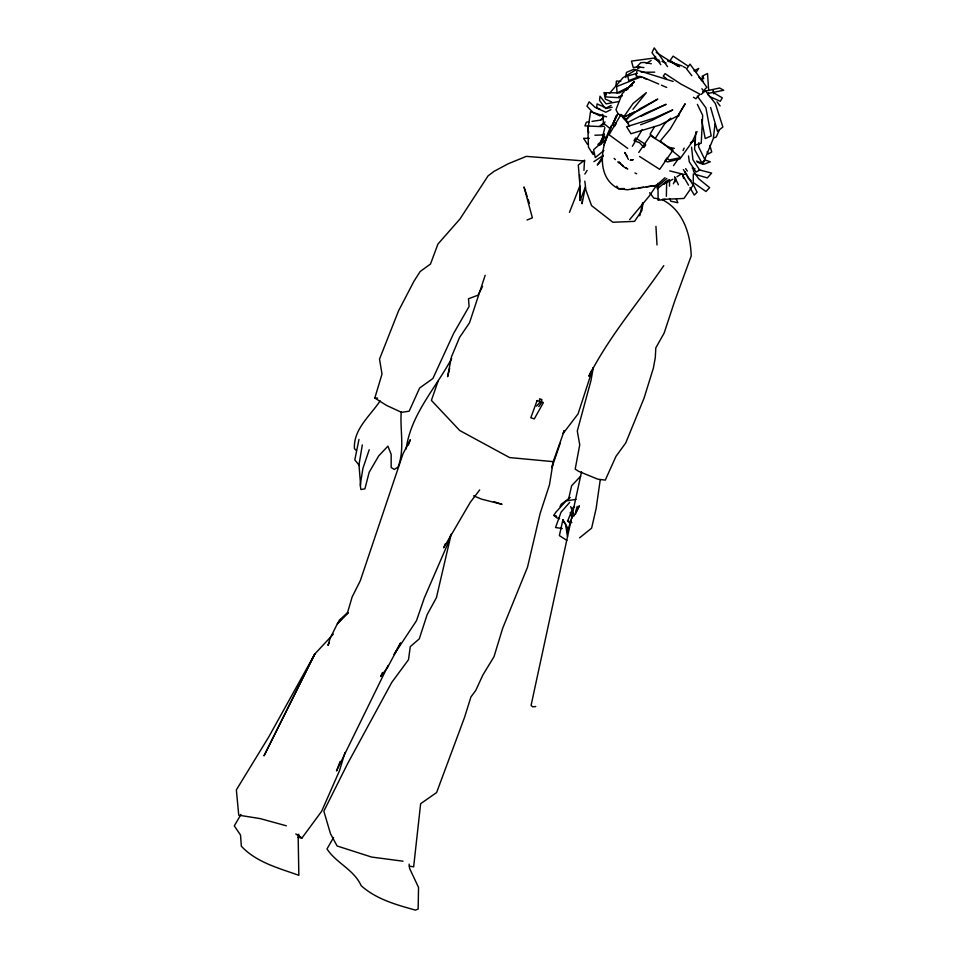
<?xml version="1.0" encoding="UTF-8"?>
<svg xmlns="http://www.w3.org/2000/svg" width="958" height="958" viewBox="0 0 958 958"><rect width="100%" height="100%" fill="white"/><g stroke="black" fill="none" stroke-linecap="round" stroke-linejoin="round"><path stroke-width="1.44" d="M669.522 186.115L669.558 180.176M662.074 199.42L683.964 198.45L693.185 185.181L693.341 173.877M666.349 196.282L666.672 181.96M401.222 412.012C399.869 430.453 404.923 449.062 398.085 467.037L394.289 469.432L391.163 467.492L391.163 454.296L387.882 446.165L378.745 455.864L369.165 472.27L364.902 488.843L360.938 489.538L360.196 485.167L362.95 468.27L369.213 449.745M695.759 131.929L695.053 145.125L701.22 143.209L702.681 115.355L697.388 104.386M582.308 199.444L582.069 203.791L585.362 186.942L580.153 200.509L579.578 174.799M583.949 170.392L584.524 160.237L578.297 165.016L579.674 181.876M695.029 141.964L694.55 149.424L701.651 162.453L705.256 160.417L698.586 146.802L698.849 142.658M675.115 181.804L675.402 177.601M708.213 95.177L708.441 92.758M616.018 85.25L616.425 81.035L620.772 81.346M715.003 124.049L713.303 138.575L702.729 164.213L697.196 162.153M625.778 77.478L626.424 72.401L633.525 69.431L636.064 69.539M611.527 125.486C601.42 144.442 594.942 176.739 618.413 188.678L624.365 188.57M600.211 480.054L596.104 508.662L591.625 528.145L579.554 537.869M642.998 203.084L641.92 210.485L634.543 221.37L612.869 222.244L591.553 205.623L585.877 189.947L584.823 181.146M655.571 56.438L655.14 59.097L660.11 62.078M362.316 444.943L358.987 464.798L360.627 485.287M593.241 367.836L590.954 380.661L577.291 431.004L579.734 444.859L575.195 469.133L578.8 471.42L597.792 479.168L605.288 480.102L615.982 456.355L625.718 442.979L644.039 398.193L653.368 368.135L655.284 357.645L655.811 347.862L664.145 333.073L674.624 301.279L691.209 255.942C690.562 234.063 683.03 210.053 662.086 199.587M298.752 834.19L298.166 837.041L298.848 875.313C278.706 868.128 256.325 862.344 241.344 846.213L240.53 835.053L234.291 825.88L240.949 814.492M581.53 471.815L531.067 705.435L532.744 706.836L535.738 706.537M639.764 215.789L642.602 202.892M551.868 467.66L553.209 461.648L564.31 430.585M568.501 529.594L562.933 519.679L559.388 535.606L566.837 540.396M568.441 499.765L571.627 485.754L580.62 476.21M406.18 448.979C410.778 414.275 435.651 388.313 451.649 358.52M450.895 535.438L436.405 597.732L427.172 614.557L419.269 638.866L410.264 646.662L408.503 659.703L391.75 682.419L347.562 763.754L323.84 811.151L330.474 833.688L337.084 845.974L371.632 857.063L403.031 861.194M678.707 116.122L679.39 113.224M573.435 512.482L572.082 518.146L570.238 512.47M603.336 133.857L604.869 127.582M449.661 368.351L447.614 376.686L451.446 356.867L459.577 337.396L469.516 322.798L485.167 275.317M358.975 439.435L354.819 459.912L359.334 465.48M603.612 133.665L600.415 144.502L604.019 133.857M575.686 511.572L577.219 506.423M482.569 286.382L477.91 295.244L468.486 298.764L469.097 306.452L453.565 333.528L432.908 378.47L419.616 388.038L409.162 411.198L401.498 412.335L386.577 405.426L374.806 398.049L382.014 374.051L379.512 359.142L398.552 310.847L413.916 281.317L420.179 271.509L430.501 264.025L437.926 244.062L459.984 218.975L488.041 175.913L494.041 171.35L508.279 163.734L526.349 156.37L584.727 161.016M345.012 752.509L339.443 770.831L321.637 811.294L301.89 838.118L298.046 837.196M567.22 532.444L571.112 520.014M593.014 367.944L578.057 413.88L563.184 433.423L564.07 430.801M552.323 466.318L560.143 443.386M437.986 381.416L431.399 400.396L459.756 430.525L509.584 457.565L553.209 461.648L549.497 484.736L540.12 513.536L527.511 567.172L502.651 628.316L494.017 656.649L482.748 675.234L475.743 690.479L470.941 696.921L464.546 717.374L436.609 792.541L420.646 803.702L413.64 866.87L409.234 866.092M451.038 534.241L447.099 545.401L424.358 597.852L416.443 620.784L394.109 654.482L400.492 643.129M340.138 761.406L336.509 770.95L388.122 665.475M408.288 445.111L410.335 439.746L403.031 453.721L360.304 580.716L352.161 596.882L347.646 612.258L337.384 623.742L330.187 638.148L327.959 645.393L329.289 642.962M569.483 212.329L579.865 185.924L580.153 200.509M445.386 543.677L443.71 547.832L470.246 502.351L479.695 489.921M603.971 144.778L610.797 128.252M616.641 115.631L613.862 122.313L616.305 123.414L614.473 126.492L612.689 124.324L616.569 115.104M591.026 371.177L588.907 376.278C609.144 336.318 638.579 302.441 663.762 265.653M719.374 129.989L716.225 137.03L713.566 137.964M382.434 672.564L380.637 676.54L387.415 667.726L400.528 643.189M673.342 183.84L675.725 178.763M683.03 150.538L684.168 148.107M575.303 514.314L579.339 505.824L573.842 516.218M701.376 80.64L703.244 76.724L703.687 78.7M697.101 131.569L691.963 142.227L680.791 157.783L660.266 141.077L670.145 129.174L685.15 103.751L677.965 115.738L659.906 124.995L630.951 133.749L626.616 126.743L654.206 118.085L672.744 109.942L651.656 120.504L640.627 124.756M560.047 506.507L561.196 504.255L570.238 497.477M604.809 136.802L603.48 139.377L597.888 144.466L600.043 144.921L606.294 139.401M618.138 113.511L610.222 128.755L603.432 123.079L602.726 114.265M333.576 837.46L326.989 848.956C336.414 863.266 353.873 869.493 361.19 885.719C376.41 899.322 396.229 904.747 415.437 910.1L418.155 909.058L418.538 887.419L409.593 868.415L409.15 864.104M678.324 158.908L673.498 165.626M627.43 118.708L630.196 113.99M632.963 109.272L646.339 92.615L633.022 103.524L623.682 116.912L638.962 110.314L657.775 99.093L640.088 108.649L625.622 119.415L628.496 123.953M632.364 146.263L642.279 129.534M654.661 126.576L650.075 134.06L655.212 138.563L664.541 123.965L670.636 118.181M584.859 174.069L587.11 170.428M603.372 155.459L597.313 165.051L601.229 160.776M696.334 72.006L698.729 68.413L694.011 70.856M645.74 144.874L643.932 147.52L639.585 142.682L633.992 140.73L635.633 137.976L645.141 144.167M638.723 152.466L650.422 135.521L673.079 149.987L659.703 169.338L639.573 156.489M538.815 406.575L541.318 402.983L541.869 399.57L539.57 398.815L539.809 402.492L536.516 406.12M380.122 400.887C370.351 415.676 353.31 429.196 354.424 448.619L356.388 450.5M629.645 219.61L648.925 196.486L656.529 185.397L664.96 177.721M609.348 93.465L623.011 77.73L635.238 70.233M569.711 502.375L561.065 512.195L555.544 527.523L562.298 528.541M333.336 634.1L314.811 654.003L268.875 736.726L236.363 789.871L238.734 815.174L260.253 818.623L286.358 825.808M666.816 178.439L656.949 186.858L657.344 188.774L667.894 180.14M348.185 612.857L337.384 623.742L339.479 619.982L348.089 612.773M624.269 91.609L622.233 93.609L615.982 109.655L617.826 113.427L626.748 119.882M626.304 89.597L634.447 81.562L625.406 90.471L627.981 89.142M603.277 141.185L593.589 149.699L595.277 157.567L603.899 150.562M701.22 94.387L705.399 90.782L715.386 103.596L722.883 127.019L717.47 131.282L710.632 107.488M603.684 117.379L600.45 120.109L592.008 121.367M600.786 120.013L602.869 118.265M605.085 121.977L599.277 126.528L584.919 125.893L586.38 122.205L589.194 121.786M600.51 126.037L604.175 123.546M593.876 161.662L602.965 155.627M676.911 176.787L681.593 173.733M626.855 88.304L619.634 92.878L606.091 92.698L605.684 96.914L618.808 97.692L622.377 95.453M669.403 179.685L663.14 184.403L672.851 179.29M637.681 68.736L640.136 67.228M646.243 63.479L651.141 60.486M641.273 116.229L666.121 104.302L645.884 113.128L627.418 122.612L629.55 126.133M690.407 142.802L695.496 139.928M611.132 105.38L606.318 107.991L597.05 103.895L596.63 108.11L605.851 112.23L610.941 109.631M601.001 140.275L603.576 138.934M571.998 508.291L574.537 506.962M626.807 115.858L622.975 117.834L628.005 123.199M629.358 114.541L634.459 111.894M632.436 85.43L617.024 92.95L616.665 86.567L641.513 76.688L658.745 84.041M527.032 220.017L532.385 217.825L524.002 186.954L527.187 196.57M640.064 76.257L628.795 80.616L627.682 75.969L637.166 73.371M686.611 173.781L683.94 174.464L669.714 170.883M680.072 158.896L667.738 161.914L664.936 160.944L666.948 158.01L669.091 160.022L680.396 157.675M702.585 91.717L719.59 88.016L723.709 90.268L708.13 93.393M605.324 108.589L612.15 107.236M639.022 66.509L633.274 67.611L631.466 61.072L653.679 58.115L659.2 60.294M618.676 101.572L606.103 103.871L599.995 96.195L599.576 100.41L604.498 107.428M602.522 115.319L599.78 115.786L592.954 112.457L586.955 106.194L589.146 101.823L595.098 107.344L599.9 109.02M576.045 499.358L566.13 500.926L555.7 512.41L553.892 515.32L556.837 517.847L559.532 518.733M664.924 199.336L658.146 200.306L657.942 183.361M639.094 187.804L643.453 187.205M646.363 186.798L656.529 185.397L627.406 189.768L618.413 188.678L616.856 186.187M618.796 96.566L621.73 96.255M600.127 126.612L604.294 126.312M594.882 135.21L604.606 134.934M631.765 188.451L634.723 188.403M641.225 72.269L654.733 72.161M589.338 138.347L583.566 138.323L587.494 144.299M374.806 398.049L377.56 398.085M659.308 198.965L653.775 198.067L649.644 192.738M668.696 147.269L674.312 148.358M651.284 63.767L644.806 62.462L640.806 62.665L636.663 66.88L643.896 67.575M692.167 168.021L694.945 168.74M699.124 169.829L711.638 173.099L707.315 177.913L694.993 174.296M673.175 81.442L637.07 70.126L636.04 75.85L641.393 77.49M644.063 78.305L646.746 79.131M606.57 116.816L590.535 111.679L587.901 129.737L588.475 147.173L593.182 154.585M567.639 521.403L571.687 522.733M493.681 501.597L502.04 504.351L481.503 499.142L473.611 495.825M667.618 61.025L682.12 65.922M604.079 137.018L606.606 137.868M704.837 159.926L710.249 161.806L704.238 164.153L696.61 161.064M661.966 61.372L666.097 63.012M556.622 516.398L553.892 515.32L556.442 516.518M567.543 520.733L571.639 522.35M661.391 85.178L666.696 87.441M709.327 96.411L720.284 101.297L722.308 97.824L712.812 92.327M611.635 101.955L605.312 99.057L604.007 92.459L606.546 93.812M634.962 172.979L636.663 173.757M570.01 522.338L567.627 521.056L571.986 510.219L570.693 506.626M625.382 167.638L627.753 168.943L623.993 166.979L619.012 161.998L620.521 163.734M683.293 66.593L685.653 67.922M678.084 66.318L656.23 52.439M693.46 97.261L695.903 98.746L699.975 94.231L680.695 83.921L665.08 73.646L663.271 76.149L666.588 78.796M687.557 65.743L673.115 56.151L670.073 60.462L679.521 66.725M295.806 833.927L301.89 838.118L297.279 834.502M694.011 183.05L705.95 191.504L709.639 187.66L698.681 178.763L693.724 171.638L692.993 168.836M624.568 116.948L621.024 114.421L609.06 134.755L627.741 148.418M617.754 161.902L619.311 163.159M623.095 166.069L621.287 164.608M691.113 180.607L688.215 178.176L685.006 171.686M614.114 158.357L615.419 159.627M698.885 77.179L703.004 81.334M628.388 159.423L624.772 152.526L627.131 156.07M592.02 151.783L593.768 153.819M691.844 75.718L686.635 68.952L690 64.138L706.86 87.274L703.471 90.818L701.891 88.759M716.991 101.799L720.105 105.955M697.328 96.123L705.914 107.847L711.207 135.94L705.208 138.551L701.627 119.714M660.78 64.701L651.979 52.678L654.23 47.9L667.534 66.641M685.653 168.644L687.317 171.063M683.353 169.578L693.185 185.181M682.779 175.386L688.527 185.205M689.964 187.66L694.275 195.037L697.125 192.283L693.209 184.331M674.612 176.751L678.42 184.762M669.558 198.51L670.816 201.204L677.869 202.725L676.144 198.617M707.196 151.639L708.118 154.034L711.734 151.999L709.83 145.412M528.097 199.312L529.463 203.431M562.933 519.679L563.867 522.505M565.364 523.331L567.495 536.588M587.625 127.486L588.751 132.743M682.958 175.422L683.497 178.176M688.539 155.938L689.269 161.77L696.071 172.069L699.675 170.045L692.945 159.711L691.556 147.137M713.111 89.645L713.614 93.752M708.669 90.339L707.519 73.503L702.226 76.173L702.489 80.592M655.943 226.375L657.008 244.949M537.103 400.54L530.816 417.76L534.301 418.886L543.39 402.576L537.103 400.54M314.811 654.003L264.073 755.682L314.811 654.003M633.01 159.723L630.388 160.237L633.01 159.723"/></g></svg>
